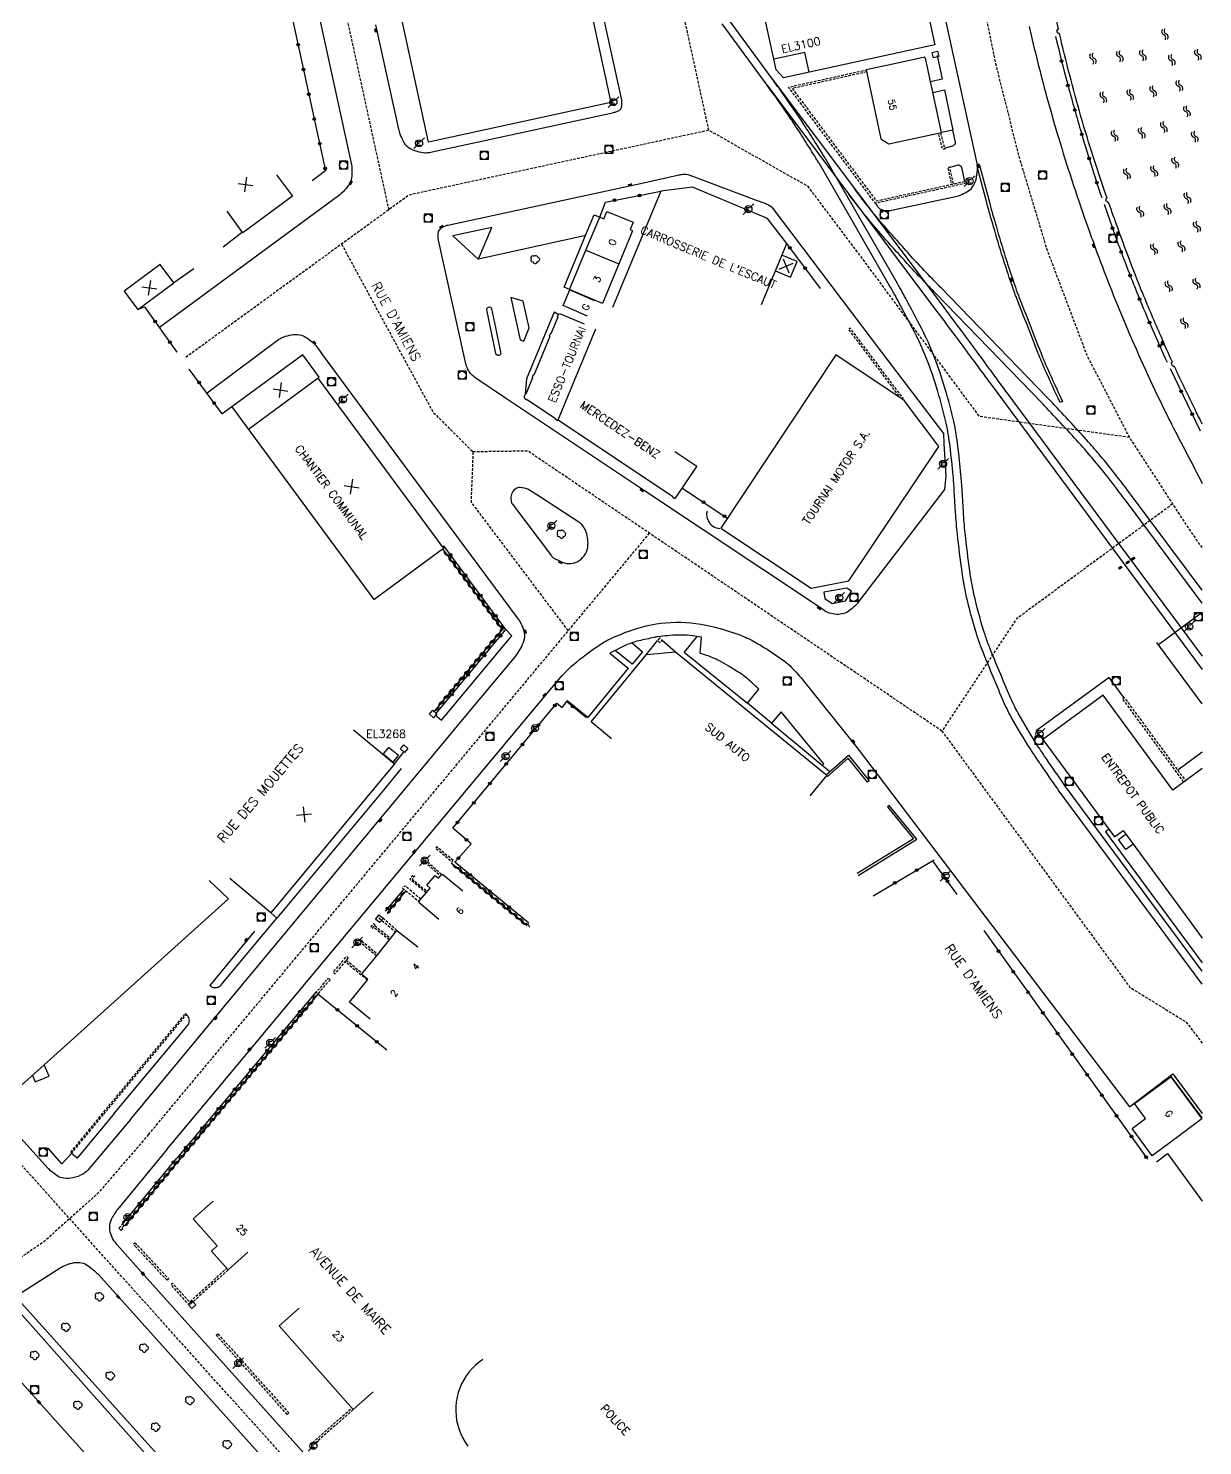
# Model space of a CAD drawing. Header units: millimetres. Extents: x 79000 to 80000, y 145000 to 146001.
# Drawn here: x 79780 to 80000.1, y 145345 to 145610.7 of the extents above; entities that cross this region are included whole.
import ezdxf
from ezdxf.enums import TextEntityAlignment as Align

# ---------------------------------------------------------------- set-up
doc = ezdxf.new("R2010")
doc.units = ezdxf.units.MM
doc.linetypes.add('DASHED', pattern=[0.75, 0.5, -0.25])
doc.layers.get('0').update_dxf_attribs({"linetype": 'CONTINUOUS'})
for name, color, linetype in [('W0001', 6, 'DASHED'), ('W0008', 7, 'CONTINUOUS'), ('W0100', 7, 'CONTINUOUS'), ('W0112', 1, 'DASHED'), ('W0120', 7, 'CONTINUOUS'), ('W0300', 7, 'CONTINUOUS'), ('W0310', 3, 'CONTINUOUS'), ('W0322', 7, 'CONTINUOUS'), ('W0330', 7, 'CONTINUOUS'), ('W0400', 7, 'CONTINUOUS'), ('W0420', 7, 'CONTINUOUS'), ('W0471', 7, 'CONTINUOUS'), ('W0500', 5, 'DASHED'), ('W0700', 7, 'CONTINUOUS'), ('W0984', 7, 'CONTINUOUS'), ('W0989', 7, 'CONTINUOUS'), ('W0991', 7, 'CONTINUOUS'), ('W1102', 7, 'CONTINUOUS')]:
    doc.layers.add(name, color=color, linetype=linetype)
doc.styles.get("Standard").update_dxf_attribs({"font": 'romans.shx', "width": 0.85})

# ---------------------------------------------------------------- blocks, each defined once
blk = doc.blocks.new('T420')
for p, q in [((0.75, 0.75), (-0.75, 0.75)), ((-0.75, 0.75), (-0.75, -0.75)), ((0.75, 0.75), (0.75, -0.75)), ((0.75, -0.75), (-0.75, -0.75))]:
    blk.add_line(p, q)
blk.add_ellipse((0, 0), major_axis=(-0.53, 0.53), ratio=1, start_param=3.926991, end_param=10.210176)
blk = doc.blocks.new('T300')
for p, q in [((-0.8, 0.51), (-0.86, 0.34)), ((-0.86, 0.34), (-0.86, 0.17)), ((-0.86, 0.17), (-0.74, 0.06)), ((-0.69, 0.63), (-0.8, 0.51)), ((-0.8, -0.06), (-0.74, 0.06)), ((-0.74, 0.06), (-0.69, 0.11)), ((-0.57, 0.69), (-0.69, 0.63)), ((-0.46, 0.69), (-0.57, 0.69)), ((-0.29, 0.63), (-0.46, 0.69)), ((-0.29, 0.63), (-0.17, 0.74)), ((-0.23, 0.57), (-0.29, 0.63)), ((-0.17, 0.74), (-0.06, 0.8)), ((-0.06, 0.8), (0.06, 0.8)), ((0.06, 0.8), (0.23, 0.74)), ((0.23, 0.74), (0.34, 0.63)), ((0.34, 0.63), (0.4, 0.51)), ((0.46, 0.46), (0.34, 0.46)), ((0.4, 0.51), (0.4, 0.46)), ((0.57, 0.4), (0.46, 0.46)), ((0.57, 0.4), (0.69, 0.29)), ((0.69, 0.29), (0.74, 0.17)), ((0.74, 0.06), (0.69, -0.17)), ((0.74, 0.17), (0.74, 0.06)), ((-0.8, -0.17), (-0.8, -0.06)), ((-0.8, -0.23), (-0.8, -0.17)), ((-0.74, -0.34), (-0.8, -0.23)), ((-0.69, -0.4), (-0.74, -0.34)), ((-0.51, -0.46), (-0.69, -0.4)), ((-0.4, -0.46), (-0.51, -0.46)), ((-0.4, -0.46), (-0.34, -0.46)), ((-0.34, -0.46), (-0.34, -0.4)), ((-0.34, -0.51), (-0.34, -0.46)), ((-0.29, -0.63), (-0.34, -0.51)), ((-0.17, -0.74), (-0.29, -0.63)), ((-0.06, -0.8), (-0.17, -0.74)), ((0.06, -0.8), (-0.06, -0.8)), ((0.17, -0.74), (0.06, -0.8)), ((0.23, -0.69), (0.17, -0.74)), ((0.29, -0.46), (0.23, -0.46)), ((0.29, -0.63), (0.23, -0.69)), ((0.46, -0.4), (0.29, -0.46)), ((0.34, -0.51), (0.29, -0.63)), ((0.34, -0.51), (0.34, -0.46)), ((0.57, -0.34), (0.46, -0.4)), ((0.63, -0.29), (0.57, -0.34)), ((0.69, -0.17), (0.63, -0.29))]:
    blk.add_line(p, q)
blk = doc.blocks.new('T400')
for p, q in [((-0.15, 0.3), (0.15, 0.3)), ((-0.15, -0.25), (-0.15, 0.3)), ((-0.15, 0.15), (0.15, 0.15)), ((-0.15, 0), (0.15, 0)), ((0.15, 0.3), (0.15, -0.25)), ((-0.15, -0.15), (0.15, -0.15)), ((-0.15, -0.25), (-0.15, -0.3)), ((-0.15, -0.3), (0.15, -0.3)), ((0.15, -0.3), (0.15, -0.25))]:
    blk.add_line(p, q)
blk = doc.blocks.new('T471')
for p, q in [((-0.333334, 0.333334), (-0.333334, -0.333334)), ((-0.333334, 0.333334), (0.333334, 0.333334)), ((-0.333334, 0), (0, 0)), ((0.500001, 0.500001), (1.000002, 1.000002)), ((-0.500001, -0.500001), (-1.000002, -1.000002)), ((-0.333334, -0.333334), (0.333334, -0.333334))]:
    blk.add_line(p, q)
blk.add_ellipse((0, 0), major_axis=(0.471405, 0.471405), ratio=1, start_param=5.4977871438, end_param=11.780972451)
blk = doc.blocks.new('t112o')
at = {"color": 0, "linetype": 'Continuous'}
for p, q in [((-0.5, 0.5), (0.5, 0.5)), ((-0.5, -0.5), (-0.5, 0.5)), ((0.5, 0.5), (0.5, -0.5)), ((0.5, -0.5), (-0.5, -0.5))]:
    blk.add_line(p, q, dxfattribs=at)
blk = doc.blocks.new('t310o')
at = {"color": 0, "linetype": 'Continuous'}
for centre, start, end in [((-0.5, 0.38), 216.8699, 323.1304), ((0.5, -0.37), 36.8699, 143.1303)]:
    blk.add_arc(centre, 0.625, start, end, dxfattribs=at)
blk = doc.blocks.new('t322o')
at = {"color": 0, "linetype": 'Continuous'}
for radius in [0.25, 0.15]:
    blk.add_circle((0, 0), radius, dxfattribs=at)
blk = doc.blocks.new('t991o')
at = {"color": 0, "linetype": 'Continuous'}
for p, q in [((-1, 1), (1, -1)), ((-1, -1), (1, 1))]:
    blk.add_line(p, q, dxfattribs=at)
blk = doc.blocks.new('t500o')
at = {"color": 0, "linetype": 'Continuous'}
for centre, start, end in [((-0.5, 0.625), 216.8699, 323.1301), ((0.5, -0.125), 36.8699, 143.1301), ((0.5, -0.625), 36.8699, 143.1301), ((-0.5, 0.125), 216.8699, 323.1301)]:
    blk.add_arc(centre, 0.625, start, end, dxfattribs=at)
blk = doc.blocks.new('t330o')
at = {"color": 0, "linetype": 'Continuous'}
for p, q in [((0.25, -0.25), (-0.25, 0.25)), ((-0.25, -0.25), (0.25, 0.25)), ((-0.25, 0.25), (-0.25, -0.25)), ((0.25, 0.25), (-0.25, 0.25)), ((0.25, -0.25), (0.25, 0.25)), ((-0.25, -0.25), (0.25, -0.25)), ((-0.25, -0.25), (-0.25, -0.25))]:
    blk.add_line(p, q, dxfattribs=at)

msp = doc.modelspace()

# ---------------------------------------------------------------- linework, layer by layer
at = {"layer": 'W0001', "flags": 128}
for points in [[(79817.07, 145716.36), (79839.22, 145614.54), (79847.5, 145576.65)], [(79951.03, 145685.41), (79947.48, 145676.41), (79950.71, 145658.97), (79956.35, 145628.15), (79961.24, 145604.09), (79965.57, 145586.8), (79970.83, 145569.33), (79978.35, 145549.41), (79986.35, 145533.99), (79997.52, 145516.77), (80000, 145513.25)], [(79986.35, 145533.99), (79958.24, 145537.91), (79936.04, 145567.86), (79926.14, 145581), (79907.51, 145591.55), (79888.62, 145678.26)], [(79907.51, 145591.55), (79851.32, 145579.42), (79809.41, 145548.95)], [(79838.66, 145570.22), (79855.83, 145538.71), (79863.3, 145531.28), (79862.93, 145521.87), (79881.14, 145497.73)], [(79951.2, 145478.97), (79873.61, 145531.43), (79863.3, 145531.28)], [(79994.44, 145521.52), (79965.19, 145500), (79951.2, 145478.97), (79986.45, 145430.93), (79996.98, 145424.43), (80000, 145420.45)], [(79802.48, 145403.33), (79896.39, 145516.03)], [(79963.09, 145165.44), (79969.09, 145174.02), (79969.71, 145184.44), (79966.09, 145189.08), (79959.38, 145196.61), (79770.61, 145406.59), (79726.89, 145455.18), (79724, 145458.49), (79721.42, 145461.79), (79719.42, 145464.75)], [(79802.48, 145403.33), (79793, 145392.34), (79782.89, 145383.26), (79759.28, 145367.21)]]:
    msp.add_lwpolyline(points, dxfattribs=at)
at = {"layer": 'W0008', "flags": 128}
for points in [[(79798.66, 145726.9), (79803.55, 145724.43, -0.011296), (79804.86, 145723.74, -0.005688), (79807.41, 145722.27, -0.055391), (79808.6, 145721.37, -0.022903), (79811.1, 145718.78, -0.074653), (79811.88, 145717.57, -0.042509), (79812.72, 145715.2), (79812.17, 145715.07), (79821.76, 145671.22), (79830.71, 145630.04), (79840.47, 145585.37, -0.042432), (79840.61, 145584.31, -0.032796), (79840.58, 145582.93, -0.058447), (79840.4, 145582.08, -0.062969), (79840.05, 145581.34, -0.049614), (79839.24, 145580.32, -0.041669), (79838.07, 145579.29), (79804.53, 145554.58)], [(79938.74, 145577.87), (79939.04, 145577.41, 0.093729), (79939.58, 145576.86, 0.101183), (79940.24, 145576.57, 0.060364), (79941.01, 145576.5, 0.045295), (79942.04, 145576.63), (79954.07, 145579.22, 0.056005), (79954.96, 145579.53, 0.037702), (79956.18, 145580.21, 0.111374), (79957.14, 145581.22, 0.093947), (79957.7, 145582.76, 0.036753), (79957.87, 145584.52, 0.058732), (79957.76, 145585.62), (79951.86, 145612.43), (79944.75, 145644.84), (79938.5, 145673.41, 0.035018), (79938.29, 145674.14, 0.020479), (79937.79, 145675.34, 0.077879), (79937.41, 145675.9, 0.034401), (79936.31, 145676.93, 0.095477), (79935.49, 145677.37, 0.121868), (79932.87, 145677.53), (79905.13, 145671.57)], [(79845.03, 145611.34), (79849.33, 145591.79, 0.037225), (79849.6, 145590.88, 0.024094), (79850.19, 145589.54, 0.106043), (79851, 145588.51, 0.088009), (79852.37, 145587.74, 0.054308), (79853.98, 145587.37, 0.082919), (79855.06, 145587.42), (79889.46, 145594.84, 0.020721), (79889.81, 145594.93, 0.012304), (79890.39, 145595.13, 0.132577), (79890.95, 145595.51, 0.143499), (79891.2, 145596.09, 0.036697), (79891.23, 145596.68, 0.041861), (79891.18, 145597.2), (79891.12, 145597.5), (79884.26, 145628.82)], [(79967.54, 145610.99, 0.004213), (79969.12, 145604.45, 0.005712), (79970.83, 145597.91, 0.005507), (79972.75, 145591.17, 0.005717), (79975.21, 145583.26, 0.005485), (79977.95, 145575.08, 0.002897), (79978.66, 145573.06, 0.001329), (79980.26, 145568.68, 0.013425), (79985.97, 145554.29, 0.012407), (79992.94, 145539.07, 0.005472), (79994.26, 145536.45, 0.000846), (80000, 145525.37)], [(79951.71, 145588.2), (79953.24, 145588.67, 0.066794), (79953.5, 145588.81, 0.084161), (79953.66, 145588.98, 0.094641), (79953.73, 145589.16, 0.109292), (79953.73, 145589.33), (79953.23, 145591.6), (79951.14, 145591.14)], [(79955.48, 145581.98), (79954.97, 145584.34, 0.110211), (79954.88, 145584.68, 0.147827), (79954.69, 145584.86, 0.0639), (79954.35, 145584.99, 0.129841), (79954.16, 145584.99), (79952.69, 145584.56)], [(79957.84, 145585.14), (79958.17, 145585.23), (79960.09, 145578.11, 0.005197), (79961.35, 145573.62, 0.004019), (79963.08, 145567.84, 0.006119), (79963.96, 145565.13, 0.004174), (79965.32, 145561.17, 0.007857), (79965.62, 145560.37, 0.000609), (79969.72, 145549.91, 0.010511), (79970.97, 145546.93, 0.005045), (79973.78, 145540.75), (79973.34, 145540.55, -0.005045), (79970.52, 145546.73, -0.010511), (79969.27, 145549.74, -0.000609), (79965.17, 145560.19, -0.007857), (79964.86, 145561.01, -0.004174), (79963.5, 145564.97, -0.006119), (79962.62, 145567.69, -0.004019), (79960.88, 145573.48, -0.005197), (79959.62, 145577.98), (79957.87, 145584.5)], [(79916.38, 145578.45), (79918.02, 145577.89, -0.031494), (79918.2, 145577.82, -0.008265), (79918.87, 145577.48, -0.039714), (79919.02, 145577.38, -0.017985), (79919.32, 145577.13), (79939.86, 145549.99), (79951.52, 145534.7), (79951.54, 145532.87), (79951.92, 145526.81), (79951.69, 145524.22), (79935.33, 145502.89, -0.042132), (79934.86, 145502.37, -0.022498), (79933.86, 145501.53, -0.093061), (79932.79, 145500.98, -0.085105), (79931.48, 145500.83, -0.059534), (79930.08, 145501.07, -0.081729), (79929.15, 145501.53), (79928.6, 145501.92), (79895.47, 145524), (79869.38, 145541.38), (79863.83, 145545.11, -0.040149), (79863.24, 145545.58, -0.039755), (79862.73, 145546.14, -0.060459), (79862.3, 145546.86, -0.050149), (79861.98, 145547.81), (79856.85, 145570.99, -0.041156), (79856.77, 145571.55, -0.033281), (79856.78, 145572.24, -0.142711), (79857.05, 145572.95, -0.12747), (79857.71, 145573.47, -0.015822), (79858.29, 145573.71, -0.03524), (79858.57, 145573.79), (79895.28, 145581.72), (79901.63, 145583.13, -0.003853), (79902.11, 145583.23, -0.004023), (79902.57, 145583.32, -0.063768), (79903.02, 145583.35, -0.052759), (79903.55, 145583.26, -0.007521), (79903.93, 145583.14, -0.015788), (79904.11, 145583.08), (79916.38, 145578.45)], [(79813.41, 145542.31), (79814.29, 145542.97), (79826.86, 145552.32, -0.071068), (79827.75, 145552.81, -0.044898), (79829.3, 145553.23, -0.089699), (79830.79, 145553.23, -0.098595), (79832.04, 145552.73, -0.037189), (79833.27, 145551.8, -0.052845), (79834.01, 145551), (79834.98, 145549.68)], [(79799.08, 145406.18), (79816.15, 145426.74), (79848.77, 145465.96), (79862.89, 145482.94), (79871.24, 145492.96, 0.032379), (79871.78, 145493.7, 0.019272), (79872.55, 145495.03, 0.101558), (79873.01, 145496.61, 0.113924), (79872.8, 145498.06, 0.026535), (79872.27, 145499.23, 0.040507), (79871.83, 145499.94), (79851.36, 145527.52), (79834.94, 145549.75)], [(79907.14, 145520.17, 0.085457), (79907.11, 145519.25, 0.085457), (79907.39, 145518.37, 0.126831), (79908.29, 145517.36, 0.126831), (79909.58, 145516.91)], [(79805.91, 145400.51), (79816.49, 145413.14), (79854.81, 145459.19), (79879.35, 145488.59, -0.043042), (79882.16, 145491.43, -0.028111), (79887.05, 145495.12, -0.040295), (79889.18, 145496.31, -0.02326), (79893.1, 145497.89, -0.071966), (79900.4, 145499.32, -0.071259), (79907.88, 145498.62, -0.023796), (79912.57, 145497.26, -0.037643), (79915.42, 145496.04, -0.021298), (79917.95, 145494.58, -0.014128), (79921.6, 145492.11, -0.043595), (79923.02, 145490.89, -0.024074), (79925.27, 145488.36)], [(79905.25, 145496.69), (79902.88, 145493.77), (79914.73, 145484.16), (79916.87, 145486.82, 0.020851), (79914.71, 145488.81, 0.034729), (79913.29, 145489.85, 0.005629), (79911.26, 145491.1, 0.006663), (79909.53, 145492.11, 0.037055), (79908.26, 145492.71, 0.020579), (79905.88, 145493.51), (79906.15, 145496.58), (79904.02, 145496.84, 0.039833), (79901.66, 145496.95, 0.02539), (79897.97, 145496.63, 0.018651), (79897.24, 145496.5, 0.004731), (79894.39, 145495.87, 0.043863), (79892.1, 145495.11), (79888.96, 145493.54), (79892.37, 145490.76), (79884.82, 145481.48), (79880.88, 145484.7)], [(79799.08, 145406.18), (79791.44, 145397.01, -0.089031), (79790.17, 145395.94, -0.073791), (79788.31, 145395.21, -0.091676), (79786.61, 145395.14, -0.116371), (79785.36, 145395.62, -0.020741), (79784.2, 145396.5, -0.037901), (79783.62, 145397.04), (79754.44, 145429.41), (79732.97, 145453.2, -0.001062), (79731.36, 145454.98, -0.000648), (79728.75, 145457.9, -0.005962), (79727.19, 145459.7, -0.014653), (79726.59, 145460.45, -0.003834), (79726.19, 145460.98, -0.004923), (79725.89, 145461.4), (79722.18, 145466.71)], [(79822.37, 145441.43), (79813.95, 145431.3, 0.084365), (79814.41, 145430.98, 0.109716), (79814.83, 145430.88, 0.035734), (79815.32, 145430.91, 0.080572), (79815.53, 145430.97, 0.039449), (79815.93, 145431.2, 0.067174), (79816.13, 145431.39), (79826.52, 145443.9)], [(79796.06, 145407.28), (79809.95, 145423.95, 0.089718), (79810.12, 145424.43, 0.089718), (79810.11, 145424.94, 0.091096), (79809.92, 145425.42, 0.091096), (79809.57, 145425.8)]]:
    msp.add_lwpolyline(points, format="xyb", dxfattribs=at)
for points in [[(79950.32, 145605.56), (79951.25, 145601.12), (79949.08, 145600.65)], [(79949.51, 145598.66), (79951.66, 145599.12), (79953.23, 145591.6)], [(79881.38, 145561.74), (79880.38, 145562.15), (79884.64, 145572.43), (79886.01, 145575.74), (79887.05, 145575.29)], [(79864.33, 145567.46), (79866.83, 145573.32), (79859.51, 145571.76), (79864.22, 145567.45), (79864.33, 145567.46), (79884.43, 145571.91)], [(79879.29, 145557.04), (79878.49, 145557.48), (79873.36, 145544.96), (79873.08, 145542.12)], [(80000, 145501.18), (79991.82, 145495.15), (79991.5, 145495.54)], [(79856.2, 145482.03), (79857.4, 145481.01), (79870.6, 145496.83), (79869.47, 145497.98)], [(79893.12, 145495.5), (79895.07, 145493.83), (79893.14, 145491.49), (79889.96, 145494.04)], [(80000, 145484.09), (79991.82, 145495.15)], [(79985.3, 145485.22), (79982.52, 145489), (79968.87, 145479.01), (79970.09, 145477.36)], [(79925.24, 145488.36), (79935.31, 145475.82), (79970.1, 145429.95), (79986.33, 145408.56), (79994.47, 145414.73), (80000, 145407.3)], [(79919.28, 145480.41), (79914.73, 145484.16)], [(79928.81, 145472.55), (79929.04, 145472.82), (79921.05, 145482.59), (79919.28, 145480.41), (79930.22, 145471.39)], [(80000, 145475.01), (79995.4, 145471.63)], [(79849.85, 145471.97), (79846.5, 145467.91), (79826.52, 145443.9), (79825.42, 145444.9)], [(79982.53, 145460.56), (79981.89, 145460.09), (80000, 145435.53)], [(80000, 145406.46), (79994.07, 145414.43)]]:
    msp.add_lwpolyline(points, dxfattribs=at)
for points in [[(79868.48, 145549.95, -0.209643), (79868.44, 145549.54, -0.254041), (79868.15, 145549.35, -0.158118), (79867.76, 145549.45, -0.203889), (79867.58, 145549.71), (79865.89, 145557.93, -0.195026), (79865.94, 145558.21, -0.165589), (79866.21, 145558.43, -0.213849), (79866.57, 145558.4, -0.22089), (79866.79, 145558.11), (79867.52, 145554.6)], [(79875.76, 145522.89), (79873.59, 145524.27, 0.084882), (79873.14, 145524.45, 0.043269), (79872.19, 145524.59, 0.177141), (79871.18, 145524.28, 0.163463), (79870.53, 145523.33, 0.094003), (79870.43, 145522.19, 0.137357), (79870.71, 145521.46), (79878.01, 145511.79, 0.099644), (79878.46, 145511.39, 0.033589), (79880.04, 145510.6, 0.249587), (79883.2, 145510.9, 0.237042), (79884.85, 145513.78, 0.108963), (79884.39, 145516.58, 0.155577), (79883.12, 145518.13), (79881.87, 145518.94)]]:
    msp.add_lwpolyline(points, format="xyb", close=True, dxfattribs=at)
for points in [[(79872.7, 145559.51), (79870.42, 145560.2), (79872.14, 145552.31), (79872.85, 145552.01), (79873.86, 145554.51)], [(79933.1, 145503.37), (79934.25, 145505.18), (79933.38, 145505.75), (79929.06, 145504.97), (79929.27, 145503.82), (79930.65, 145502.84)]]:
    msp.add_lwpolyline(points, close=True, dxfattribs=at)
at = {"layer": 'W0008'}
for points in [[(79796.06, 145407.28), (79789.1, 145398.92), (79788.05, 145399.8), (79786.25, 145397.85), (79783.65, 145400.76)], [(79776.36, 145372.24), (79840.58, 145299.96), (79936.64, 145193.05)], [(79938.43, 145193.42), (79842.02, 145301.18), (79777.56, 145373.01)]]:
    msp.add_lwpolyline(points, dxfattribs=at)
for points in [[(79805.91, 145400.51), (79796.64, 145389.29, 0.027193), (79796.39, 145388.95, 0.009325), (79795.73, 145387.91, 0.093489), (79795.19, 145386.46, 0.107732), (79795.25, 145385.11, 0.060169), (79795.76, 145383.82, 0.058218), (79796.59, 145382.65), (79801.11, 145377.61), (79888.65, 145280.11), (79922.21, 145242.77), (79968.79, 145190.95), (79977.7, 145181.11, 0.039142), (79979.29, 145179.61, 0.04112), (79981.01, 145178.45, 0.112042), (79982.95, 145177.87, 0.069686), (79986.16, 145178.1, 0.016828), (79989.66, 145178.97, 0.033571), (79991.37, 145179.58), (80000, 145183.36)], [(79808.59, 145323.53), (79782.31, 145352.8), (79775.65, 145360.22, -0.051431), (79774.3, 145362.07, -0.047355), (79773.26, 145364.34, -0.111321), (79773.03, 145366.37, -0.083904), (79773.76, 145368.97, -0.040402), (79775, 145371.13, -0.099893), (79775.73, 145371.84), (79785.89, 145378.34, -0.053404), (79787.08, 145378.93, -0.045993), (79788.55, 145379.33, -0.099119), (79789.94, 145379.3, -0.10238), (79791.16, 145378.74, -0.021154), (79792.34, 145377.8, -0.030869), (79793.08, 145377.08), (79877.91, 145282.59)]]:
    msp.add_lwpolyline(points, format="xyb", dxfattribs=at)
at = {"layer": 'W0100', "flags": 128}
for points in [[(79934.91, 145675.94), (79949.85, 145607.6), (79921.53, 145601.41), (79920.14, 145602.91), (79913.03, 145635.59), (79905.61, 145669.63)], [(79889.17, 145596.76), (79854.98, 145589.34), (79849.02, 145616.74), (79838.99, 145662.6), (79853.65, 145665.78), (79873.2, 145670.05), (79879.57, 145640.89)], [(79939.78, 145589.94), (79941.28, 145588.99), (79951.14, 145591.14), (79948.12, 145605.08), (79948.03, 145605.06), (79947.99, 145605.25), (79942.01, 145603.95), (79936.99, 145602.87)], [(79887.83, 145574.96), (79888.41, 145576.36), (79893.32, 145574.33), (79892.74, 145572.93), (79893.23, 145572.72), (79887.59, 145559.12), (79881.38, 145561.74), (79884.47, 145569.07), (79887.05, 145575.29)], [(79799.29, 145559.55), (79800.48, 145557.94), (79807.25, 145562.98), (79804.66, 145566.4), (79797.92, 145561.38)], [(79926.67, 145505.71), (79933.78, 145507.12), (79950.63, 145532.32), (79944.12, 145540.94), (79931.3, 145549.47), (79909.73, 145517)], [(79848.33, 145473.15), (79849.34, 145474.36), (79847.49, 145475.91), (79846.48, 145474.69)], [(79986.84, 145404.45), (79989.38, 145406.32), (79987.3, 145409.14), (79994.1, 145414.15), (79996.21, 145411.29), (79999.93, 145406.27), (79995.91, 145403.3), (79990.6, 145399.37)]]:
    msp.add_lwpolyline(points, close=True, dxfattribs=at)
for points in [[(79826.48, 145583.21), (79829.45, 145579.19), (79820.19, 145572.35), (79817.22, 145576.37)], [(79917.39, 145558.93), (79922.12, 145570.32), (79918.5, 145575.02), (79904.43, 145580.88), (79898.54, 145580.12), (79889.48, 145558.32)], [(79919.99, 145565.2), (79922.82, 145564.02), (79924.05, 145566.97), (79921.22, 145568.15)], [(79884.78, 145556.73), (79880.19, 145558.72), (79881.47, 145561.65), (79886.05, 145559.66)], [(79884.18, 145555.24), (79879.57, 145557.16), (79879.52, 145557.06), (79879.44, 145557.09), (79879.4, 145557), (79879.29, 145557.04), (79879.08, 145556.54), (79879.19, 145556.5), (79877.89, 145553.38), (79877.79, 145553.42), (79877.57, 145552.93), (79877.68, 145552.88), (79874.69, 145545.69), (79874.58, 145545.73), (79874.37, 145545.23), (79874.48, 145545.19), (79873.19, 145542.07), (79873.08, 145542.12), (79872.86, 145541.62), (79872.94, 145541.58), (79872.9, 145541.5), (79872.99, 145541.43), (79872.93, 145541.34), (79873.4, 145541.03), (79873.46, 145541.12), (79878.79, 145537.57), (79878.73, 145537.49), (79879.18, 145537.18), (79879.24, 145537.28), (79900.75, 145522.95), (79900.68, 145522.85), (79901.12, 145522.56), (79901.19, 145522.65), (79901.29, 145522.59), (79905.27, 145528.54), (79901.12, 145531.32)], [(79831.38, 145549.5), (79818.1, 145539.72), (79844.74, 145503.59), (79858.05, 145513.42), (79858.05, 145513.42), (79857.92, 145513.61), (79857.66, 145513.42), (79856.63, 145514.81), (79856.63, 145514.81), (79834.25, 145545.12), (79834.49, 145545.28), (79834.35, 145545.48), (79831.39, 145549.49)], [(79889.29, 145477.48), (79885.43, 145480.66), (79895.85, 145493.29), (79901.29, 145493.83), (79929.6, 145470.68), (79926.44, 145466.81)], [(80000, 145471.92), (79994.5, 145467.88), (79981.42, 145485.68), (79970.09, 145477.36)], [(79840.91, 145479.18), (79848.6, 145472.79), (79825.42, 145444.9), (79817.73, 145451.3)], [(79970.1, 145477.37), (79983.57, 145459.15), (79983.57, 145459.15), (79985.18, 145460.33), (79997.46, 145443.61), (80000, 145440.15)], [(79929.5, 145470.77), (79933.68, 145474.43), (79937.56, 145469.66), (79937.25, 145469.4), (79933.63, 145473.86), (79929.76, 145470.46), (79929.58, 145470.66)], [(79784.73, 145418.03), (79775.58, 145409.77), (79751.35, 145436.59), (79755.06, 145439.94), (79752.48, 145442.8), (79748.45, 145447.26), (79744.73, 145443.89), (79728.49, 145461.8), (79728.49, 145461.8), (79732.19, 145465.16)], [(79935.52, 145451.9), (79946.49, 145458.67), (79941.33, 145465.01), (79941.02, 145464.76), (79945.9, 145458.77), (79935.31, 145452.24)], [(79987.07, 145457.76), (79985.7, 145456.76), (79984.31, 145458.65), (79985.67, 145459.66)], [(79856.92, 145443.67), (79853.15, 145446.81), (79853.26, 145446.93), (79853.18, 145447), (79855.29, 145449.53), (79854.67, 145450.05), (79856.21, 145451.9), (79856.83, 145451.38), (79857.43, 145452.1), (79857.5, 145452.03), (79857.6, 145452.16), (79861.37, 145449.02)], [(79813.84, 145450.97), (79817.46, 145447.5), (79784.73, 145418.03)], [(79844.03, 145424.98), (79840.15, 145428.14), (79843.62, 145432.41), (79842.43, 145433.38), (79845.21, 145436.78), (79849.05, 145441.61), (79852.96, 145438.49)], [(79780.73, 145414.41), (79781.23, 145413.21), (79783.84, 145414.3), (79782.95, 145416.42)], [(79991.43, 145398.25), (79993.5, 145399.78), (80000, 145390.88)], [(79821.12, 145381.3), (79817.39, 145377.97), (79814.26, 145381.47), (79815.37, 145382.47), (79810.85, 145387.53), (79814.58, 145390.86)], [(79844.57, 145355.1), (79840.82, 145351.79), (79826.96, 145367.51), (79830.71, 145370.81)]]:
    msp.add_lwpolyline(points, dxfattribs=at)
at = {"layer": 'W0100'}
msp.add_lwpolyline([(79865.16, 145361.19), (79864.45, 145360.68), (79863.77, 145360.12), (79863.14, 145359.51), (79862.56, 145358.84), (79862.03, 145358.14), (79861.56, 145357.39), (79861.15, 145356.62), (79860.81, 145355.81), (79860.52, 145354.97), (79860.31, 145354.12), (79860.16, 145353.25), (79860.07, 145352.38), (79860.06, 145351.5), (79860.12, 145350.62), (79860.24, 145349.75), (79860.43, 145348.89), (79860.69, 145348.05), (79861.02, 145347.23), (79861.4, 145346.44), (79861.85, 145345.68), (79862.36, 145344.96)], dxfattribs=at)
at = {"layer": 'W0112', "flags": 128}
for points in [[(79937.07, 145602.48), (79923.14, 145599.38), (79938.91, 145578.32), (79955.48, 145581.98), (79955.57, 145581.59), (79938.74, 145577.87), (79922.45, 145599.64), (79936.99, 145602.87)], [(79950.96, 145591.1), (79951.75, 145588.03), (79951.37, 145587.93), (79950.57, 145591.02)], [(79953.36, 145581.51), (79952.67, 145584.65), (79952.28, 145584.56), (79952.97, 145581.43)], [(79943.75, 145541.19), (79943.93, 145541.32), (79934, 145554.5), (79933.68, 145554.26), (79943.3, 145541.49)], [(79996.55, 145469.39), (79985.05, 145485.04), (79985.37, 145485.27), (79996.87, 145469.62)], [(79857.43, 145452.1), (79854.42, 145454.71), (79853.94, 145454.12), (79854.17, 145453.93), (79854.45, 145454.28), (79857.23, 145451.87)], [(79854.54, 145448.63), (79851.46, 145451.19), (79852.15, 145451.98), (79852.38, 145451.79), (79851.89, 145451.23), (79854.73, 145448.86)], [(79853.55, 145447.44), (79850.5, 145449.98), (79850.12, 145449.53), (79853.18, 145447)], [(79849.05, 145441.61), (79845.92, 145444.27), (79845.66, 145443.97), (79848.79, 145441.3)], [(79847.61, 145439.81), (79844.62, 145442.19)], [(79844.87, 145442.5), (79847.86, 145440.12)], [(79845.24, 145436.82), (79842.21, 145439.28)], [(79842.46, 145439.59), (79845.49, 145437.13)], [(79843.52, 145432.28), (79839.29, 145435.72)], [(79839.54, 145436.03), (79842.58, 145433.56)], [(79794.09, 145407.14), (79809.57, 145425.8), (79809.34, 145425.99), (79793.86, 145407.34)], [(79793.86, 145407.34), (79787.82, 145399.99), (79788.05, 145399.8), (79794.09, 145407.14)], [(79817.39, 145377.97), (79810.15, 145371.37), (79806.69, 145375.21), (79806.98, 145375.48), (79810.18, 145371.94), (79817.12, 145378.26)]]:
    msp.add_lwpolyline(points, dxfattribs=at)
for points in [[(79898.29, 145496.39), (79897.91, 145495.92), (79898.38, 145495.54), (79898.76, 145496.01)], [(79859.58, 145454.69), (79856.48, 145457.27), (79856.29, 145457.04), (79859.39, 145454.46)], [(79844.47, 145442.01), (79844.95, 145442.59), (79844.64, 145442.84), (79844.16, 145442.26)], [(79841.81, 145438.81), (79842.54, 145439.69), (79842.23, 145439.94), (79841.5, 145439.06)], [(79839.91, 145436.48), (79837.42, 145433.47), (79837.11, 145433.72), (79839.61, 145436.73)], [(79836.52, 145432.41), (79835.86, 145431.63), (79834.23, 145429.72), (79833.87, 145430.02), (79834.28, 145430.5), (79834.37, 145430.45), (79834.37, 145430.45), (79835.52, 145431.85), (79835.44, 145431.92), (79835.72, 145432.24), (79835.8, 145432.18), (79836.22, 145432.67)]]:
    msp.add_lwpolyline(points, close=True, dxfattribs=at)
at = {"layer": 'W0112'}
for points in [[(79797.91, 145386.3), (79797.48, 145385.83), (79797.64, 145385.65), (79797.35, 145385.37), (79796.93, 145385.82), (79797.62, 145386.57)], [(79806.26, 145376.3), (79805.97, 145376.03), (79800.16, 145382.24), (79799.64, 145382.79), (79799.93, 145383.07)], [(79828.77, 145351.17), (79828.48, 145350.9), (79815.16, 145365.74), (79815.46, 145366.01)]]:
    msp.add_lwpolyline(points, close=True, dxfattribs=at)
msp.add_lwpolyline([(79840.82, 145351.79), (79833.51, 145345.29), (79833.24, 145345.59), (79840.56, 145352.09)], dxfattribs=at)
at = {"layer": 'W0120', "flags": 128}
msp.add_lwpolyline([(80000, 145536.5, -0.00293), (79998.72, 145539.07, -0.005251), (79994.78, 145547.31), (79994.62, 145547.24), (79994.52, 145547.46), (79994.39, 145547.4), (79994.22, 145547.77), (79994.34, 145547.82), (79994.24, 145548.03), (79994.41, 145548.11, -0.006321), (79992.27, 145552.91, -0.003799), (79988.86, 145560.95, -0.008442), (79986.16, 145567.82, -0.004906), (79982.44, 145578.03), (79982.27, 145577.98), (79982.19, 145578.2), (79982.06, 145578.16), (79981.92, 145578.54), (79982.04, 145578.58), (79981.96, 145578.79), (79982.15, 145578.86, -0.014342), (79977.26, 145594.16, -0.012884), (79973.23, 145609.67), (79973.05, 145609.64), (79973, 145609.87), (79972.87, 145609.84), (79972.77, 145610.24), (79972.89, 145610.26), (79972.84, 145610.48), (79973.03, 145610.53, -0.000013), (79973.03, 145610.54, -0.005596), (79970.17, 145623.65, -0.010079)], format="xyb", dxfattribs=at)
at = {"layer": 'W0310', "flags": 128}
for points in [[(79855.94, 145482.5), (79868.84, 145498), (79857.65, 145513.13)], [(79859.23, 145454.27), (79873.43, 145442.55)], [(79850.73, 145449.02), (79847.23, 145444.87)], [(79834.26, 145429.7), (79808.2, 145398.62), (79798, 145386.26)]]:
    msp.add_lwpolyline(points, dxfattribs=at)
at = {"layer": 'W0322', "flags": 128}
for points in [[(79818.31, 145663.28), (79822.86, 145642.78), (79835.68, 145583.94), (79833.18, 145582.1)], [(79887.05, 145575.29), (79888.13, 145578.11), (79898.54, 145580.12)], [(79820.12, 145572.45), (79816.48, 145569.68)], [(79928.41, 145561.91), (79922.12, 145570.32)], [(79810.95, 145565.59), (79807.25, 145562.98)], [(79800.48, 145557.94), (79801.75, 145558.46), (79807.82, 145549.99)], [(79818.1, 145539.72), (79816.27, 145538.42), (79810.1, 145546.81)], [(79993.97, 145546.91), (79999.61, 145535.21)], [(79902.55, 145524.48), (79910.97, 145518.88)], [(79856.32, 145482.18), (79869.47, 145497.98), (79858.05, 145513.42)], [(79873.75, 145442.94), (79859.88, 145454.38), (79862.95, 145457.84), (79859.52, 145460.79), (79879.03, 145484.19), (79880.02, 145483.39), (79880.87, 145484.51), (79884.59, 145481.51)], [(79848.6, 145472.79), (79850.44, 145475.17)], [(79938.31, 145448.08), (79949.73, 145454.84)], [(79949.44, 145454.66), (79954.01, 145448.32)], [(79850.35, 145449.35), (79846.85, 145445.19)], [(79959.04, 145441.58), (79989.75, 145398.75)], [(79833.87, 145430.02), (79807.81, 145398.94)], [(79834.23, 145429.72), (79847.17, 145419.19)], [(79797.62, 145386.57), (79807.81, 145398.94)]]:
    msp.add_lwpolyline(points, dxfattribs=at)
for points in [[(79972.49, 145609.15, 0.006164), (79974.72, 145600.36, 0.006164), (79977.17, 145591.62, 0.004517), (79979.1, 145585.26, 0.004517), (79981.15, 145578.93)], [(79981.6, 145577.7, 0.007429), (79984.66, 145569.11, 0.007429), (79987.97, 145560.61, 0.005564), (79990.62, 145554.32, 0.005564), (79993.4, 145548.08)]]:
    msp.add_lwpolyline(points, format="xyb", dxfattribs=at)
at = {"layer": 'W0700', "flags": 128}
for points in [[(80000, 145431.53), (79973.01, 145467.97, -0.007299), (79972.9, 145468.12, -0.000246), (79969.71, 145472.7, -0.005096), (79969.16, 145473.52, -0.002012), (79967.78, 145475.61, -0.014707), (79964.21, 145481.57, -0.027024), (79962.57, 145484.93, -0.004729), (79958.73, 145494.2, -0.018815), (79957.88, 145496.57, -0.018554), (79955.98, 145503.4, -0.02401), (79954.97, 145508.79, -0.007274), (79954.1, 145515.86, -0.012649), (79953.76, 145519.94), (79953.52, 145524.04, 0.00967), (79953.31, 145526.83, 0.004954), (79952.73, 145532.25, 0.025456), (79951.99, 145536.64, 0.018334), (79950.43, 145542.62, 0.020315), (79948.26, 145548.92, 0.026094), (79946.12, 145553.64, 0.004161), (79943.14, 145559.3, 0.007212), (79941.34, 145562.53), (79930.3, 145581.7), (79928.16, 145585.38, 0.006907), (79927.77, 145586.03, 0.00171), (79926.15, 145588.64, 0.004204), (79924.09, 145591.86, 0.005612), (79922.5, 145594.25, 0.00409), (79920.49, 145597.14, 0.004104), (79918.44, 145599.99), (79910.03, 145611.49, -0.010546)], [(80000, 145433.99), (79974.19, 145468.84, -0.007299), (79974.11, 145468.96, -0.000246), (79970.92, 145473.54, -0.005096), (79970.38, 145474.33, -0.002006), (79969.02, 145476.41, -0.014691), (79965.49, 145482.29, -0.027025), (79963.92, 145485.5, -0.004729), (79960.09, 145494.74, -0.018815), (79959.28, 145497.01, -0.018554), (79957.41, 145503.74, -0.02401), (79956.43, 145508.99, -0.007274), (79955.56, 145516.02, -0.012649), (79955.22, 145520.03), (79954.99, 145524.13, 0.00967), (79954.77, 145526.97, 0.004954), (79954.19, 145532.42, 0.025456), (79953.42, 145536.96, 0.018334), (79951.83, 145543.05, 0.020315), (79949.63, 145549.45, 0.026094), (79947.43, 145554.32, 0.004161), (79944.43, 145560, 0.007212), (79942.61, 145563.26), (79931.57, 145582.43), (79929.43, 145586.12, 0.006907), (79929.02, 145586.8, 0.00171), (79927.4, 145589.42, 0.004204), (79925.32, 145592.66, 0.005612), (79923.71, 145595.08, 0.00409), (79921.69, 145597.99, 0.004104), (79919.63, 145600.86), (79911.21, 145612.36, -0.010546)], [(79919.33, 145601.26), (79951.42, 145558.5, -0.000769), (79954.86, 145553.9, -0.000932), (79957.69, 145550.09, -0.002061), (79959.77, 145547.25, 0.002362), (79961.58, 145544.78), (80000, 145492.98)], [(79918.5, 145599.91), (79950.24, 145557.62, -0.000769), (79953.68, 145553.02, -0.000932), (79956.5, 145549.21, -0.002061), (79958.58, 145546.38, 0.002362), (79960.4, 145543.9), (80000, 145490.51)], [(80000, 145502.93), (79985.59, 145522.23, 0.00589), (79982.36, 145526.46, 0.007798), (79979.83, 145529.58, 0.007607), (79977.62, 145532.15, 0.005331), (79974.37, 145535.72, 0.001209), (79970.88, 145539.47, 0.004379), (79969.9, 145540.5), (79950, 145561.02, -0.001052), (79948.37, 145562.7, -0.000554), (79945.3, 145565.91, -0.009028), (79945.03, 145566.19, -0.000444), (79939.72, 145572.17, -0.021556), (79933.67, 145579.69)], [(80000, 145505.35), (79986.75, 145523.1, 0.00589), (79983.49, 145527.35, 0.007798), (79980.94, 145530.51, 0.007607), (79978.7, 145533.11, 0.005331), (79975.43, 145536.7, 0.001209), (79971.93, 145540.46, 0.004379), (79970.94, 145541.5), (79951.03, 145562.02, -0.001052), (79949.41, 145563.7, -0.000554), (79946.34, 145566.9, -0.009028), (79946.11, 145567.16, -0.000444), (79940.8, 145573.13, -0.024336), (79934.85, 145580.58)]]:
    msp.add_lwpolyline(points, format="xyb", dxfattribs=at)
at = {"layer": 'W1102', "flags": 128}
for points in [[(79926.32, 145602.46), (79925.52, 145606.13), (79919.72, 145604.86)], [(79884.47, 145569.07), (79890.65, 145566.5)], [(79879.24, 145537.28), (79886.33, 145554.34)], [(79834.25, 145545.12), (79821.21, 145535.5)], [(79895.85, 145493.29), (79897.91, 145495.92)], [(79898.76, 145496.01), (79901.29, 145493.83)]]:
    msp.add_lwpolyline(points, dxfattribs=at)

# ---------------------------------------------------------------- block references
at = {"layer": 'W0112'}
for p, rotation in [((79950.01, 145605.76), 104.6171495525548), ((79855.83, 145482.15), 48.56320894024321), ((79850.39, 145475.66), 49.70530856141953), ((79845.75, 145443.79), 229.7464876243198), ((79810.63, 145371.44), 313.4111867995337)]:
    msp.add_blockref('t112o', p, dxfattribs=dict(at, rotation=rotation))
at = {"layer": 'W0300'}
for p in [(79875, 145567.31), (79879.92, 145515.84), (79793.32, 145372.92), (79787.06, 145367.21), (79801.68, 145363.3), (79781.19, 145361.94), (79795.36, 145358.08), (79789.27, 145352.6), (79810.27, 145353.47), (79803.87, 145348.49), (79817.3, 145345.23)]:
    msp.add_blockref('T300', p, dxfattribs=at)
at = {"layer": 'W0310'}
for p, rotation in [((79858.53, 145511.93), 126.4925302293601), ((79859.42, 145510.73), 126.4925302293601), ((79860.31, 145509.52), 126.4925302293601), ((79861.2, 145508.32), 126.4925302293601), ((79862.1, 145507.11), 126.4925302293601), ((79862.99, 145505.91), 126.4925302293601), ((79863.88, 145504.7), 126.4925302293601), ((79864.77, 145503.49), 126.4925302293601), ((79865.66, 145502.29), 126.4925302293601), ((79866.56, 145501.08), 126.4925302293601), ((79867.45, 145499.88), 126.4925302293601), ((79868.34, 145498.67), 126.4925302293601), ((79867.45, 145496.33), 50.22879386658201), ((79868.41, 145497.49), 50.22879386658201), ((79865.53, 145494.03), 50.22879386658201), ((79866.49, 145495.18), 50.22879386658201), ((79862.65, 145490.57), 50.22879386658201), ((79863.61, 145491.72), 50.22879386658201), ((79864.57, 145492.88), 50.22879386658201), ((79860.73, 145488.26), 50.22879386658201), ((79861.69, 145489.42), 50.22879386658201), ((79858.81, 145485.96), 50.22879386658201), ((79859.77, 145487.11), 50.22879386658201), ((79856.89, 145483.65), 50.22879386658201), ((79857.85, 145484.81), 50.22879386658201), ((79860.39, 145453.31), 320.4703941410977), ((79861.55, 145452.36), 320.4703941410977), ((79862.7, 145451.4), 320.4703941410977), ((79863.86, 145450.45), 320.4703941410977), ((79865.02, 145449.49), 320.4703941410977), ((79866.17, 145448.54), 320.4703941410977), ((79847.83, 145445.58), 229.8562976435699), ((79848.8, 145446.73), 229.8562976435699), ((79849.77, 145447.88), 229.8562976435699), ((79867.33, 145447.59), 320.4703941410977), ((79868.49, 145446.63), 320.4703941410977), ((79869.64, 145445.68), 320.4703941410977), ((79870.8, 145444.72), 320.4703941410977), ((79871.96, 145443.77), 320.4703941410977), ((79873.12, 145442.81), 320.4703941410977), ((79832.33, 145427.4), 230.0173339477973), ((79833.29, 145428.55), 230.0173339477973), ((79830.4, 145425.1), 230.0173339477973), ((79831.37, 145426.25), 230.0173339477973), ((79827.51, 145421.65), 230.0173339477973), ((79828.47, 145422.8), 230.0173339477973), ((79829.44, 145423.95), 230.0173339477973), ((79825.58, 145419.35), 230.0173339477973), ((79826.55, 145420.5), 230.0173339477973), ((79823.66, 145417.05), 230.0173339477973), ((79824.62, 145418.2), 230.0173339477973), ((79820.76, 145413.61), 230.0173339477973), ((79821.73, 145414.76), 230.0173339477973), ((79822.69, 145415.91), 230.0173339477973), ((79818.84, 145411.31), 230.0173339477973), ((79819.8, 145412.46), 230.0173339477973), ((79816.91, 145409.01), 230.0173339477973), ((79817.87, 145410.16), 230.0173339477973), ((79814.02, 145405.56), 230.0173339477973), ((79814.98, 145406.71), 230.0173339477973), ((79815.94, 145407.86), 230.0173339477973), ((79812.09, 145403.26), 230.0173339477973), ((79813.05, 145404.41), 230.0173339477973), ((79810.16, 145400.96), 230.0173339477973), ((79811.13, 145402.11), 230.0173339477973), ((79808.23, 145398.66), 230.0173339477973), ((79809.2, 145399.81), 230.0173339477973), ((79805.37, 145395.19), 230.4947374425895), ((79806.33, 145396.35), 230.4947374425895), ((79807.28, 145397.51), 230.4947374425895), ((79803.46, 145392.88), 230.4947374425895), ((79804.42, 145394.04), 230.4947374425895), ((79801.55, 145390.56), 230.4947374425895), ((79802.51, 145391.72), 230.4947374425895), ((79798.69, 145387.09), 230.4947374425895), ((79799.65, 145388.25), 230.4947374425895), ((79800.6, 145389.41), 230.4947374425895)]:
    msp.add_blockref('t310o', p, dxfattribs=dict(at, rotation=rotation))
at = {"layer": 'W0322'}
for p, rotation in [((79830.52, 145607.6), 282.2842152595333), ((79831.53, 145602.96), 282.2842152595333), ((79973.63, 145604.54), 284.2773966731511), ((79832.54, 145598.32), 282.2842152595333), ((79974.83, 145599.94), 285.0169583416159), ((79976.09, 145595.36), 285.756520010283), ((79833.56, 145593.68), 282.2842152595333), ((79977.41, 145590.8), 286.4960816789858), ((79834.57, 145589.04), 282.2842152595333), ((79835.58, 145584.4), 282.2842152595333), ((79978.79, 145586.25), 287.2356433477335), ((79980.23, 145581.73), 287.9752050162575), ((79894.49, 145579.34), 10.92436753158064), ((79889.83, 145578.44), 10.92436753158064), ((79983.17, 145573.21), 289.6302948024309), ((79922.71, 145569.52), 126.8125575031548), ((79984.8, 145568.75), 290.5171852258056), ((79925.56, 145565.72), 126.8125575031548), ((79986.5, 145564.32), 291.4040756492849), ((79988.26, 145559.91), 292.2909660727231), ((79803.72, 145555.71), 305.6791568809783), ((79990.1, 145555.53), 293.1778564961607), ((79806.49, 145551.85), 305.6791568809783), ((79992, 145551.17), 294.0647469195864), ((79811.97, 145544.27), 126.3166461006861), ((79996.03, 145542.63), 295.7183733680607), ((79814.78, 145540.44), 126.3166461006861), ((79998.09, 145538.35), 295.7183733680607), ((79906.51, 145521.85), 326.399159205502), ((79910.46, 145519.22), 326.399159205502), ((79859.1, 145512), 126.4925302294326), ((79861.92, 145508.18), 126.4925302294326), ((79864.75, 145504.37), 126.4925302294326), ((79867.57, 145500.55), 126.4925302294326), ((79868.47, 145496.78), 50.22879386659258), ((79865.44, 145493.13), 50.22879386659258), ((79862.4, 145489.48), 50.22879386659258), ((79859.36, 145485.83), 50.22879386659258), ((79878.65, 145483.74), 50.18104409014521), ((79882.02, 145483.58), 321.1953980602732), ((79875.6, 145480.09), 50.18104409014521), ((79872.56, 145476.44), 50.18104409014521), ((79869.52, 145472.79), 50.18104409014521), ((79866.48, 145469.14), 50.18104409014521), ((79863.44, 145465.49), 50.18104409014521), ((79860.4, 145461.85), 50.18104409014521), ((79862.07, 145458.59), 139.2800300602061), ((79860.56, 145455.14), 48.46604227926429), ((79862.76, 145452.01), 140.4758858319416), ((79946.49, 145452.92), 30.59442481696142), ((79866.42, 145448.98), 140.4758858319416), ((79942.4, 145450.5), 30.59442481696142), ((79952.22, 145450.81), 305.7852129932616), ((79870.09, 145445.96), 140.4758858319416), ((79847.29, 145445.71), 229.8562976435699), ((79961.8, 145437.72), 305.6464247207691), ((79964.57, 145433.86), 305.6464247207691), ((79967.34, 145430), 305.6464247207691), ((79830.82, 145426.38), 230.0173584637146), ((79837.91, 145426.72), 320.8709246694367), ((79970.11, 145426.14), 305.6464247207691), ((79827.77, 145422.74), 230.0173584637146), ((79841.6, 145423.72), 320.8709246694367), ((79972.88, 145422.28), 305.6464247207691), ((79845.28, 145420.73), 320.8709246694367), ((79824.72, 145419.1), 230.0173584637146), ((79975.64, 145418.42), 305.6464247207691), ((79821.67, 145415.46), 230.0173584637146), ((79978.41, 145414.56), 305.6464247207691), ((79818.61, 145411.82), 230.0173584637146), ((79981.18, 145410.7), 305.6464247207691), ((79815.56, 145408.18), 230.0173584637146), ((79983.95, 145406.84), 305.6464247207691), ((79812.51, 145404.54), 230.0173584637146), ((79809.46, 145400.9), 230.0173584637146), ((79986.72, 145402.98), 305.6464247207691), ((79807.16, 145398.15), 50.4947374425895), ((79989.49, 145399.12), 305.6464247207691), ((79803.98, 145394.29), 50.4947374425895), ((79800.8, 145390.43), 50.4947374425895)]:
    msp.add_blockref('t322o', p, dxfattribs=dict(at, rotation=rotation))
at = {"layer": 'W0330'}
for p in [(79984.24, 145572.2), (79992.55, 145551.66)]:
    msp.add_blockref('t330o', p, dxfattribs=at)
at = {"layer": 'W0400'}
for p, rotation in [((79845.11, 145610.26), 192.3977700879996), ((79958, 145584.84), 183.339886748779), ((79840.4, 145581.74), 333.8939573601842), ((79892.75, 145581.33), 102.1977158895427), ((79857.4, 145573.44), 123.1003604146239), ((79979.64, 145569.93), 20.01799477883581), ((79964.23, 145563.56), 18.9346137243972), ((79833.55, 145551.73), 45.80194271490308), ((79894.97, 145524.15), 57.21858565382234), ((79879.71, 145510.59), 66.17234424625615), ((79986, 145510.55), 304.6927368830021), ((79987.01, 145511.25), 304.6927368830021), ((79984.62, 145509.59), 304.6927368830021), ((79928.2, 145502), 56.30379241282002), ((79873.06, 145497.58), 187.6474915220157), ((79876.72, 145485.68), 140.1520423221103), ((79934.57, 145476.97), 39.10911683657859), ((79845.89, 145462.26), 320.2475539443057), ((79852.27, 145456.37), 140.2346475982916), ((79820.81, 145439.78), 141.1979380471126), ((79815.02, 145425.15), 140.3020564872174), ((79821.4, 145419.28), 320.2346475979151), ((79801.44, 145377.25), 222.7238653700142), ((79796.81, 145372.91), 221.8364112577194), ((79781.94, 145353.19), 43.54376134174321)]:
    msp.add_blockref('T400', p, dxfattribs=dict(at, rotation=rotation))
at = {"layer": 'W0420'}
for p in [(79865.4, 145586.85), (79888.76, 145587.97), (79839.04, 145585.01), (79970.08, 145583.13), (79963.04, 145580.86), (79940.4, 145575.71), (79854.88, 145575.07), (79983.26, 145571.28), (79862.71, 145554.73), (79836.75, 145544.4), (79861.25, 145545.63), (79979.12, 145539.09), (79895.18, 145512.06), (79934.67, 145504.01), (79999.25, 145500.36), (79882.28, 145496.66), (79922.17, 145488.33), (79983.83, 145488.37), (79879.44, 145487.44), (79866.44, 145477.91), (79969.37, 145477.18), (79938.11, 145470.82), (79975.06, 145469.5), (79980.56, 145462.14), (79850.93, 145459.18), (79823.57, 145444.08), (79833.55, 145438.36), (79814.2, 145428.49), (79782.72, 145400.02), (79792.13, 145387.97), (79781.1, 145355.5)]:
    msp.add_blockref('T420', p, dxfattribs=at)
at = {"layer": 'W0471'}
for p in [(79889.62, 145596.84), (79853.2, 145589.11), (79956.38, 145582.02), (79914.93, 145576.78), (79838.92, 145541.12), (79951.42, 145529.03), (79877.99, 145517.43), (79931.96, 145503.94), (79997.54, 145498.55), (79874.92, 145479.5), (79969.48, 145478.44), (79869.41, 145474.25), (79854.25, 145454.72), (79951.89, 145451.83), (79841.62, 145439.36), (79825.3, 145420.53), (79798.55, 145387.85), (79819.3, 145360.49), (79833.39, 145345.02)]:
    msp.add_blockref('T471', p, dxfattribs=at)
at = {"layer": 'W0500'}
for p, rotation in [((79993.01, 145609.54), 284.0659516711889), ((79979.51, 145604.97), 284.2315064423374), ((79984.55, 145605.44), 284.3805142104949), ((79988.86, 145605.6), 284.932251642722), ((79994.29, 145604.71), 285.9258576312203), ((79999.18, 145605.7), 286.2211731277049), ((79995.7, 145599.91), 286.4685318590202), ((79981.45, 145597.73), 285.6353239271245), ((79986.51, 145598.2), 285.8076426366786), ((79990.79, 145598.87), 286.4437553618193), ((79997.13, 145595.12), 286.7707699103297), ((79992.8, 145592.16), 286.8387427218703), ((79983.56, 145590.53), 287.1499363424738), ((79988.65, 145591.02), 287.3701898228815), ((79998.58, 145590.34), 286.9860187172689), ((79985.87, 145583.4), 288.7127809775785), ((79990.99, 145583.89), 288.9619804106247), ((79994.93, 145585.49), 289.2026939992997), ((79997.22, 145578.88), 289.0899040961982), ((79988.36, 145576.32), 289.8127260984689), ((79993.49, 145576.82), 289.9465828126315), ((79999, 145573.5), 290.0438255806928), ((79990.95, 145569.28), 290.6471441364844), ((79996.1, 145569.79), 291.0160430604067), ((79993.71, 145562.31), 292.5583468738206), ((79998.91, 145562.84), 292.7114132507272), ((79996.64, 145555.4), 293.3120747429626)]:
    msp.add_blockref('t500o', p, dxfattribs=dict(at, rotation=rotation))
at = {"layer": 'W0991'}
for p, rotation in [((79820.66, 145581.4), 306.445768776625), ((79922.02, 145566.09), 67.44713583353727), ((79802.62, 145562.03), 306.696769153216), ((79827.22, 145542.86), 36.44891865585468), ((79840.58, 145524.77), 36.44891865585468), ((79831.63, 145463.32), 320.2669509844415)]:
    msp.add_blockref('t991o', p, dxfattribs=dict(at, rotation=rotation))

# ---------------------------------------------------------------- texts
at = {"layer": 'W0984'}
for s, rotation, p in [('EL3100', 12.33, (79924.77, 145607.54)), ("CARROSSERIE DE L'ESCAUT", 337.3611, (79907.42, 145567.76)), ('ESSO-TOURNAI', 67.424, (79880.93, 145547.66)), ('MERCEDEZ-BENZ', 326.0828, (79890.89, 145535.46)), ('TOURNAI MOTOR S.A.', 56.2419, (79931.4, 145526.59)), ('CHANTIER COMMUNAL', 306.4489, (79836.8, 145523.73)), ('SUD AUTO', 320.7241, (79911.02, 145476.84)), ('ENTREPOT PUBLIC', 306.4766, (79987, 145467.25))]:
    msp.add_text(s, height=1.5, rotation=rotation, dxfattribs=at).set_placement(p, align=Align.MIDDLE)
msp.add_text('EL3268', height=1.5, dxfattribs=at).set_placement((79847.01, 145478.43), align=Align.MIDDLE)
msp.add_text('POLICE', height=1.5, rotation=312.3641, dxfattribs=at).set_placement((79887.08, 145351.95))
at = {"layer": 'W0989'}
for s, rotation, p in [("RUE D'AMIENS", 298.5802, (79848.93, 145555.69)), ('RUE DES MOUETTES', 49.6933, (79823.46, 145467.31)), ("RUE D'AMIENS", 305.6464, (79957.15, 145432.06)), ('AVENUE DE MAIRE', 312.2683, (79840.34, 145374.1))]:
    msp.add_text(s, height=1.75, rotation=rotation, dxfattribs=at).set_placement(p, align=Align.MIDDLE)
at = {"layer": 'W0991'}
for s, rotation, p in [('55', 282.2106, (79941.89, 145596.36)), ('O', 67.4571, (79889.45, 145570.58)), ('3', 67.4571, (79886.58, 145563.67)), ('G', 67.4571, (79884.45, 145558.39)), ('6', 51.4495, (79860.84, 145445.25)), ('4', 51.4495, (79852.58, 145434.8)), ('2', 51.4495, (79848.52, 145429.82)), ('G', 306.4848, (79993.75, 145407.25)), ('25', 312.3641, (79819.98, 145385.44)), ('23', 312.3641, (79838.04, 145365.54))]:
    msp.add_text(s, height=1.25, rotation=rotation, dxfattribs=at).set_placement(p, align=Align.MIDDLE)

doc.saveas('drawing.dxf')
